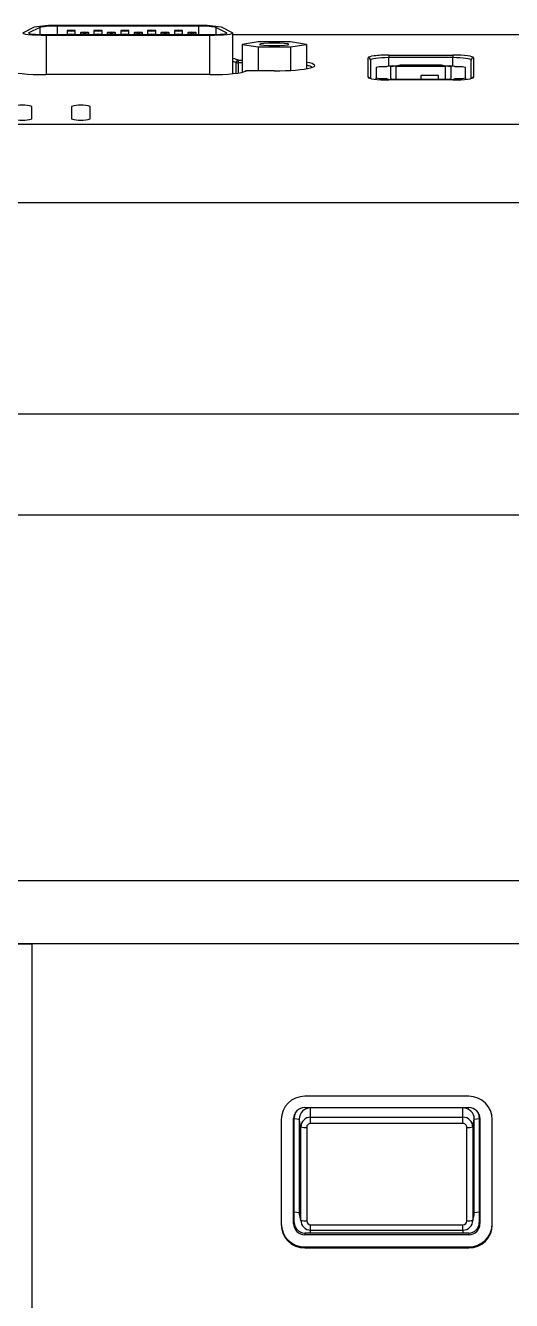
# Model space of a CAD drawing. Header units: millimetres. Extents: x 102 to 710, y 145 to 429.
# Drawn here: x 174.4 to 195.2, y 366.2 to 420.6 of the extents above; entities that cross this region are included whole.
import ezdxf

# ---------------------------------------------------------------- set-up
doc = ezdxf.new("R2010")
doc.units = ezdxf.units.MM

msp = doc.modelspace()

# ---------------------------------------------------------------- linework, layer by layer
at = {"color": 7, "linetype": 'Continuous', "lineweight": 25}
for p, q in [((181.8023, 420.621), (175.7768, 420.621)), ((174.792, 420.549), (174.3247, 420.318)), ((175.0382, 420.5452), (174.5709, 420.3142)), ((175.3095, 420.2375), (182.2695, 420.2375)), ((175.3095, 420.2157), (182.2695, 420.2157)), ((181.8023, 420.5992), (175.7768, 420.5992)), ((176.1995, 420.405), (176.1995, 420.2375)), ((176.5495, 420.2375), (176.5495, 420.405)), ((176.772, 420.3187), (176.772, 420.2375)), ((177.122, 420.2375), (177.122, 420.3187)), ((177.3445, 420.405), (177.3445, 420.2375)), ((177.6945, 420.2375), (177.6945, 420.405)), ((177.917, 420.3187), (177.917, 420.2375)), ((178.267, 420.2375), (178.267, 420.3187)), ((178.4895, 420.405), (178.4895, 420.2375)), ((178.8395, 420.2375), (178.8395, 420.405)), ((179.062, 420.3187), (179.062, 420.2375)), ((179.412, 420.2375), (179.412, 420.3187)), ((179.6345, 420.405), (179.6345, 420.2375)), ((179.9845, 420.2375), (179.9845, 420.405)), ((180.207, 420.3187), (180.207, 420.2375)), ((180.557, 420.2375), (180.557, 420.3187)), ((180.7795, 420.405), (180.7795, 420.2375)), ((181.1295, 420.2375), (181.1295, 420.405)), ((181.352, 420.3187), (181.352, 420.2375)), ((181.702, 420.2375), (181.702, 420.3187)), ((183.0081, 420.3142), (182.5409, 420.5452)), ((183.2543, 420.318), (182.7871, 420.549)), ((183.2695, 418.5712), (183.2695, 420.3029)), ((233.8756, 420.2318), (183.2695, 420.2318)), ((184.352, 419.9244), (183.6645, 419.8206)), ((183.6645, 419.8206), (184.352, 419.7168)), ((183.6645, 419.8206), (183.6645, 418.6296)), ((185.727, 419.9244), (184.352, 419.9244)), ((184.352, 419.7168), (184.352, 418.6916)), ((184.352, 419.7168), (185.727, 419.7168)), ((186.4145, 419.8206), (185.727, 419.9244)), ((185.727, 419.7168), (186.4145, 419.8206)), ((185.727, 419.7168), (185.727, 418.7094)), ((186.4145, 419.8206), (186.4145, 418.78)), ((183.5131, 419.0336), (183.5131, 419.1415)), ((189.042, 418.4197), (189.042, 419.2459)), ((189.142, 419.1468), (189.142, 418.3662)), ((189.93, 419.3619), (192.6541, 419.3619)), ((189.93, 419.3619), (189.93, 419.2541)), ((192.6541, 419.2541), (189.93, 419.2541)), ((192.6541, 419.3619), (192.6541, 419.2541)), ((193.442, 418.3662), (193.442, 419.1468)), ((193.542, 419.2459), (193.542, 418.4197)), ((182.2895, 418.5283), (175.2895, 418.5283)), ((175.2895, 418.5274), (175.2895, 418.5283)), ((182.2895, 418.5274), (175.2895, 418.5274)), ((185.0395, 418.6916), (183.8508, 418.6916)), ((185.0395, 418.6907), (183.8508, 418.6907)), ((185.0395, 418.6916), (185.0395, 418.6907)), ((189.392, 418.8339), (189.392, 418.3851)), ((189.842, 418.8557), (189.642, 418.8557)), ((189.842, 418.8688), (189.842, 418.8557)), ((189.992, 418.8601), (189.992, 418.3589)), ((190.292, 418.8949), (190.142, 418.8949)), ((192.342, 418.8818), (190.242, 418.8818)), ((190.292, 418.9102), (190.292, 418.8949)), ((192.042, 418.932), (190.542, 418.932)), ((192.042, 418.4896), (191.292, 418.4896)), ((191.292, 418.4896), (191.292, 418.3371)), ((192.042, 418.3371), (192.042, 418.4896)), ((192.292, 418.8949), (192.292, 418.9102)), ((192.442, 418.8949), (192.292, 418.8949)), ((192.592, 418.3589), (192.592, 418.8601)), ((192.742, 418.8557), (192.742, 418.8688)), ((192.942, 418.8557), (192.742, 418.8557)), ((193.192, 418.3851), (193.192, 418.8339)), ((189.392, 418.3274), (189.392, 418.3851)), ((189.642, 418.3633), (189.842, 418.3633)), ((189.842, 418.3633), (189.842, 418.3502)), ((189.842, 418.3042), (189.842, 418.3502)), ((192.6541, 418.3045), (189.93, 418.3045)), ((189.93, 418.3045), (189.93, 418.3037)), ((192.6541, 418.3037), (189.93, 418.3037)), ((190.142, 418.324), (190.292, 418.324)), ((190.242, 418.3371), (192.342, 418.3371)), ((190.292, 418.324), (190.292, 418.3088)), ((190.292, 418.3045), (190.292, 418.3088)), ((192.292, 418.324), (192.442, 418.324)), ((192.292, 418.3088), (192.292, 418.324)), ((192.292, 418.3088), (192.292, 418.3045)), ((192.6541, 418.3045), (192.6541, 418.3037)), ((192.742, 418.3633), (192.942, 418.3633)), ((192.742, 418.3502), (192.742, 418.3633)), ((192.742, 418.3502), (192.742, 418.3042)), ((193.192, 418.3851), (193.192, 418.3274)), ((174.692, 416.6432), (174.692, 417.1653)), ((176.392, 417.1653), (176.392, 416.6432)), ((177.192, 416.6432), (177.192, 417.1653)), ((113.5967, 416.4125), (290.4874, 416.4125)), ((290.376, 413.0572), (113.708, 413.0572)), ((113.8028, 404.0477), (290.2812, 404.0477)), ((290.3153, 399.7329), (113.7688, 399.7329)), ((118.717, 384.1378), (263.942, 384.1378)), ((119.967, 381.451), (262.692, 381.451)), ((174.7094, 381.4261), (174.1095, 381.4261)), ((174.7094, 316.451), (174.7094, 381.4261)), ((193.3396, 374.9284), (186.3396, 374.9284)), ((186.3396, 374.4478), (193.3396, 374.4478)), ((193.0896, 374.4344), (186.5896, 374.4344)), ((186.5896, 374.0328), (186.5896, 374.4344)), ((193.0896, 374.0328), (193.0896, 374.4344)), ((185.3396, 373.9322), (185.3396, 369.4493)), ((185.8921, 374.0194), (185.8658, 373.9758)), ((185.8658, 369.4929), (185.8658, 373.9758)), ((185.8921, 369.5365), (185.8921, 374.0194)), ((186.1726, 373.6174), (186.1056, 373.9522)), ((186.1056, 373.9522), (186.1056, 369.9674)), ((186.5896, 373.7624), (186.5896, 374.0328)), ((186.5896, 374.0328), (193.0896, 374.0328)), ((193.0896, 373.7624), (193.0896, 374.0328)), ((193.5066, 373.6174), (193.5737, 373.9522)), ((193.5737, 369.9674), (193.5737, 373.9522)), ((193.7872, 374.0194), (193.8134, 373.9758)), ((193.7872, 374.0194), (193.7872, 369.5365)), ((193.8134, 373.9758), (193.8134, 369.4929)), ((194.3396, 369.4493), (194.3396, 373.9322)), ((186.1726, 369.6326), (186.1726, 373.6174)), ((186.4226, 373.596), (186.4226, 369.6112)), ((193.0896, 373.7624), (186.5896, 373.7624)), ((193.2567, 369.6112), (193.2567, 373.596)), ((193.5066, 373.6174), (193.5066, 369.6326)), ((185.8921, 369.5365), (185.8658, 369.4929)), ((186.1726, 369.6326), (186.1056, 369.9674)), ((186.1153, 369.8712), (186.181, 369.5497)), ((193.4983, 369.5497), (193.564, 369.8712)), ((193.5066, 369.6326), (193.5737, 369.9674)), ((193.7872, 369.5365), (193.8134, 369.4929)), ((186.3396, 369.0906), (186.3396, 369.0209)), ((193.3396, 369.0906), (186.3396, 369.0906)), ((193.3396, 369.0209), (186.3396, 369.0209)), ((186.5896, 369.4448), (193.0896, 369.4448)), ((186.5896, 369.2166), (193.0896, 369.2166)), ((193.3396, 369.0906), (193.3396, 369.0209)), ((186.3396, 368.4967), (186.3396, 368.4531)), ((186.3396, 368.4967), (193.3396, 368.4967)), ((186.3396, 368.4531), (193.3396, 368.4531)), ((193.3396, 368.4967), (193.3396, 368.4531))]:
    msp.add_line(p, q, dxfattribs=at)
at = {"color": 8, "linetype": 'Continuous', "lineweight": 25}
for p, q in [((174.5709, 420.3142), (174.5709, 420.2915)), ((175.0382, 420.5452), (175.0382, 420.2419)), ((175.3095, 420.2157), (175.3095, 418.5283)), ((175.7768, 420.5992), (175.7768, 420.2375)), ((181.8023, 420.5992), (181.8023, 420.2375)), ((182.2695, 420.2157), (182.2695, 418.5283)), ((182.5409, 420.5452), (182.5409, 420.2419)), ((183.0081, 420.3142), (183.0081, 420.2915)), ((233.8756, 420.2296), (183.2695, 420.2296)), ((183.4155, 418.5879), (183.4155, 419.0404)), ((183.5131, 419.1415), (183.6645, 419.1415)), ((183.6645, 419.0336), (183.5131, 419.0336)), ((183.5131, 418.6018), (183.5131, 419.0336)), ((189.93, 418.8873), (189.93, 419.2541)), ((192.6541, 418.8873), (192.6541, 419.2541)), ((182.2895, 418.5274), (182.2895, 418.5283)), ((183.8508, 418.6916), (183.8508, 418.6907)), ((190.242, 418.3371), (190.242, 418.8818)), ((192.342, 418.3371), (192.342, 418.8818)), ((189.642, 418.3633), (189.642, 418.3099)), ((190.142, 418.324), (190.142, 418.3045)), ((192.442, 418.3045), (192.442, 418.324)), ((192.942, 418.3099), (192.942, 418.3633)), ((186.5896, 374.4478), (186.5896, 374.4344)), ((193.0896, 374.4344), (193.0896, 374.4478)), ((185.8921, 373.9744), (186.1056, 373.9522)), ((193.5737, 373.9522), (193.7872, 373.9744)), ((185.8921, 369.9896), (186.1056, 369.9674)), ((193.5737, 369.9674), (193.7872, 369.9896)), ((186.5896, 369.2166), (186.5896, 369.4448)), ((186.5896, 369.0906), (186.5896, 369.2166)), ((193.0896, 369.2166), (193.0896, 369.4448)), ((193.0896, 369.2166), (193.0896, 369.0906))]:
    msp.add_line(p, q, dxfattribs=at)
at = {"color": 7, "linetype": 'Continuous', "lineweight": 25, "flags": 128}
for points in [[(174.3247, 420.318), (174.3105, 420.2991), (174.3436, 420.2803), (174.4225, 420.2626), (174.5435, 420.2468), (174.7008, 420.2337), (174.8869, 420.2239), (175.0931, 420.2178), (175.3095, 420.2157)], [(174.5709, 420.3142), (174.5602, 420.3), (174.5851, 420.2859), (174.6443, 420.2727), (174.735, 420.2608), (174.853, 420.251), (174.9926, 420.2436), (175.1472, 420.239), (175.3095, 420.2375)], [(176.5495, 420.405), (176.5362, 420.4108), (176.4983, 420.4158), (176.4415, 420.4191), (176.3745, 420.4203), (176.3076, 420.4191), (176.2508, 420.4158), (176.2129, 420.4108), (176.1995, 420.405), (176.2129, 420.3992), (176.2508, 420.3942), (176.3076, 420.3909), (176.3745, 420.3898), (176.4415, 420.3909), (176.4983, 420.3942), (176.5362, 420.3992), (176.5495, 420.405)], [(176.772, 420.3187), (176.7854, 420.3129), (176.8233, 420.3079), (176.8801, 420.3046), (176.947, 420.3035), (177.014, 420.3046), (177.0708, 420.3079), (177.1087, 420.3129), (177.122, 420.3187), (177.1087, 420.3246), (177.0708, 420.3295), (177.014, 420.3328), (176.947, 420.334), (176.8801, 420.3328), (176.8233, 420.3295), (176.7854, 420.3246), (176.772, 420.3187)], [(177.6945, 420.405), (177.6812, 420.4108), (177.6433, 420.4158), (177.5865, 420.4191), (177.5195, 420.4203), (177.4526, 420.4191), (177.3958, 420.4158), (177.3579, 420.4108), (177.3445, 420.405), (177.3579, 420.3992), (177.3958, 420.3942), (177.4526, 420.3909), (177.5195, 420.3898), (177.5865, 420.3909), (177.6433, 420.3942), (177.6812, 420.3992), (177.6945, 420.405)], [(177.917, 420.3187), (177.9304, 420.3129), (177.9683, 420.3079), (178.0251, 420.3046), (178.092, 420.3035), (178.159, 420.3046), (178.2158, 420.3079), (178.2537, 420.3129), (178.267, 420.3187), (178.2537, 420.3246), (178.2158, 420.3295), (178.159, 420.3328), (178.092, 420.334), (178.0251, 420.3328), (177.9683, 420.3295), (177.9304, 420.3246), (177.917, 420.3187)], [(178.8395, 420.405), (178.8262, 420.4108), (178.7883, 420.4158), (178.7315, 420.4191), (178.6645, 420.4203), (178.5976, 420.4191), (178.5408, 420.4158), (178.5029, 420.4108), (178.4895, 420.405), (178.5029, 420.3992), (178.5408, 420.3942), (178.5976, 420.3909), (178.6645, 420.3898), (178.7315, 420.3909), (178.7883, 420.3942), (178.8262, 420.3992), (178.8395, 420.405)], [(179.062, 420.3187), (179.0754, 420.3129), (179.1133, 420.3079), (179.1701, 420.3046), (179.237, 420.3035), (179.304, 420.3046), (179.3608, 420.3079), (179.3987, 420.3129), (179.412, 420.3187), (179.3987, 420.3246), (179.3608, 420.3295), (179.304, 420.3328), (179.237, 420.334), (179.1701, 420.3328), (179.1133, 420.3295), (179.0754, 420.3246), (179.062, 420.3187)], [(179.9845, 420.405), (179.9712, 420.4108), (179.9333, 420.4158), (179.8765, 420.4191), (179.8095, 420.4203), (179.7426, 420.4191), (179.6858, 420.4158), (179.6479, 420.4108), (179.6345, 420.405), (179.6479, 420.3992), (179.6858, 420.3942), (179.7426, 420.3909), (179.8095, 420.3898), (179.8765, 420.3909), (179.9333, 420.3942), (179.9712, 420.3992), (179.9845, 420.405)], [(180.207, 420.3187), (180.2204, 420.3129), (180.2583, 420.3079), (180.3151, 420.3046), (180.382, 420.3035), (180.449, 420.3046), (180.5058, 420.3079), (180.5437, 420.3129), (180.557, 420.3187), (180.5437, 420.3246), (180.5058, 420.3295), (180.449, 420.3328), (180.382, 420.334), (180.3151, 420.3328), (180.2583, 420.3295), (180.2204, 420.3246), (180.207, 420.3187)], [(181.1295, 420.405), (181.1162, 420.4108), (181.0783, 420.4158), (181.0215, 420.4191), (180.9545, 420.4203), (180.8876, 420.4191), (180.8308, 420.4158), (180.7929, 420.4108), (180.7795, 420.405), (180.7929, 420.3992), (180.8308, 420.3942), (180.8876, 420.3909), (180.9545, 420.3898), (181.0215, 420.3909), (181.0783, 420.3942), (181.1162, 420.3992), (181.1295, 420.405)], [(181.352, 420.3187), (181.3654, 420.3129), (181.4033, 420.3079), (181.4601, 420.3046), (181.527, 420.3035), (181.594, 420.3046), (181.6508, 420.3079), (181.6887, 420.3129), (181.702, 420.3187), (181.6887, 420.3246), (181.6508, 420.3295), (181.594, 420.3328), (181.527, 420.334), (181.4601, 420.3328), (181.4033, 420.3295), (181.3654, 420.3246), (181.352, 420.3187)], [(182.2695, 420.2157), (182.486, 420.2178), (182.6922, 420.2239), (182.8783, 420.2337), (183.0356, 420.2468), (183.1565, 420.2626), (183.2355, 420.2803), (183.2686, 420.2991), (183.2543, 420.318)], [(182.2695, 420.2375), (182.4319, 420.239), (182.5865, 420.2436), (182.7261, 420.251), (182.8441, 420.2608), (182.9348, 420.2727), (182.994, 420.2859), (183.0188, 420.3), (183.0081, 420.3142)], [(184.4145, 419.8206), (184.4621, 419.7998), (184.5976, 419.7821), (184.8004, 419.7703), (185.0395, 419.7662), (185.2787, 419.7703), (185.4815, 419.7821), (185.617, 419.7998), (185.6645, 419.8206), (185.617, 419.8415), (185.4815, 419.8591), (185.2787, 419.871), (185.0395, 419.8751), (184.8004, 419.871), (184.5976, 419.8591), (184.4621, 419.8415), (184.4145, 419.8206)], [(190.292, 418.3088), (190.2968, 418.3045), (190.2969, 418.3045)], [(192.2872, 418.3045), (192.2872, 418.3045), (192.292, 418.3088)], [(186.1056, 369.9674), (186.1149, 369.8734), (186.1153, 369.8712)], [(193.564, 369.8712), (193.5644, 369.8734), (193.5737, 369.9674)]]:
    msp.add_lwpolyline(points, dxfattribs=at)
at = {"color": 7, "linetype": 'Continuous', "lineweight": 25}
for centre, radius, start, end in [((175.5856, 416.4662), 4.1592, 87.36513, 100.99986), ((181.9935, 416.4662), 4.1592, 79.00014, 92.63487), ((175.6334, 417.4828), 3.1197, 87.36598, 100.99959), ((176.3745, 419.1002), 1.1492, 81.73947, 98.26053), ((177.5195, 419.1002), 1.1492, 81.73957, 98.26043), ((178.6645, 419.1002), 1.1492, 81.73959, 98.26041), ((179.8095, 419.1002), 1.1492, 81.73959, 98.26041), ((180.9545, 419.1002), 1.1492, 81.73959, 98.26041), ((181.9456, 417.4828), 3.1196, 79.00037, 92.63406), ((183.5174, 419.0397), 0.1018, 92.38887, 179.61501), ((183.4954, 419.4828), 0.4495, 259.76165, 272.25414), ((189.0425, 419.1464), 0.0996, 0.24472, 90.24724), ((193.5416, 419.1464), 0.0996, 89.75276, 179.75528), ((183.8508, 418.5916), 0.1, 90, 120.2334), ((183.8479, 418.5964), 0.0944, 88.23917, 120.17517), ((189.58, 418.1221), 0.7362, 85.16862, 104.79536), ((190.0676, 418.015), 0.8831, 85.16466, 104.79932), ((190.18, 418.148), 0.7365, 85.17074, 104.78985), ((190.48, 418.1987), 0.7358, 85.16245, 104.79814), ((192.1041, 418.1987), 0.7358, 75.20191, 94.8375), ((192.404, 418.148), 0.7365, 75.21024, 94.82921), ((192.5165, 418.015), 0.8831, 75.20072, 94.83533), ((193.004, 418.1221), 0.7362, 75.20473, 94.83132), ((189.58, 419.0965), 0.7359, 255.20195, 274.83746), ((190.0676, 419.2042), 0.8833, 255.20527, 274.83358), ((190.18, 419.0707), 0.7362, 255.20464, 274.83138), ((192.404, 419.0707), 0.7362, 265.16868, 284.79527), ((192.5165, 419.2043), 0.8833, 265.16643, 284.79469), ((193.0041, 419.0965), 0.7359, 265.1626, 284.79796), ((174.292, 415.9531), 1.2764, 71.73707, 108.26293), ((176.792, 415.9531), 1.2764, 71.73707, 108.26293), ((174.292, 417.8553), 1.2764, 251.73707, 288.26293), ((176.792, 417.8553), 1.2764, 251.73707, 288.26293), ((186.3377, 373.9303), 0.9981, 89.89113, 179.89043), ((193.3415, 373.9303), 0.9981, 0.10955, 90.1089), ((186.3387, 373.9749), 0.4729, 89.89038, 179.89094), ((186.5887, 373.9513), 0.4832, 89.89152, 179.8898), ((193.0905, 373.9513), 0.4832, 0.10983, 90.10863), ((193.3405, 373.9749), 0.4729, 0.10929, 90.10951), ((186.3369, 374.0193), 0.4448, 145.30172, 179.98619), ((186.5888, 373.6166), 0.4162, 89.89045, 179.89058), ((193.0904, 373.6166), 0.4162, 0.10934, 90.1095), ((193.3423, 374.0192), 0.4449, 0.01844, 34.69355), ((186.362, 374.3585), 0.7649, 255.66628, 274.54286), ((186.5893, 373.5957), 0.1667, 89.88989, 179.89088), ((193.09, 373.5957), 0.1667, 0.10957, 90.10966), ((193.3173, 374.3585), 0.7649, 265.45717, 284.33373), ((186.3377, 369.4948), 0.9981, 180.10957, 270.10887), ((186.3387, 369.4938), 0.4729, 180.10951, 270.10872), ((186.3388, 369.5374), 0.4467, 180.10912, 270.10899), ((186.362, 370.3738), 0.7649, 255.66628, 274.54286), ((186.5888, 369.6334), 0.4162, 180.1092, 270.10926), ((186.5893, 369.6115), 0.1667, 180.10965, 270.10829), ((193.0904, 369.6334), 0.4162, 269.89079, 359.89088), ((193.0899, 369.6115), 0.1667, 269.89216, 359.88989), ((193.3173, 370.3738), 0.7649, 265.45717, 284.33373), ((193.3405, 369.5374), 0.4467, 269.89118, 359.89059), ((193.3415, 369.4948), 0.9981, 269.8911, 359.89045), ((193.3405, 369.4938), 0.4729, 269.89139, 359.89027), ((186.3377, 369.4512), 0.9981, 180.10957, 270.10887), ((193.3415, 369.4512), 0.9981, 269.8911, 359.89045)]:
    msp.add_arc(centre, radius, start, end, dxfattribs=at)
at = {"color": 8, "linetype": 'Continuous', "lineweight": 25}
for centre, start, end in [((189.0422, 418.3196), 29.99705, 90.115), ((193.5418, 418.3196), 89.885, 150.00295)]:
    msp.add_arc(centre, 0.1001, start, end, dxfattribs=at)
for centre, major_axis, ratio, end_param in [((181.9519, 419.0957), (1.6, 0), 0.1306505, 0.6031799), ((181.9519, 418.9966), (1.5, 0), 0.1335502, 0.498212)]:
    msp.add_ellipse(centre, major_axis=major_axis, ratio=ratio, start_param=0.2205333, end_param=end_param, dxfattribs=at)
at = {"color": 7, "linetype": 'Continuous', "lineweight": 25}
for centre, major_axis, ratio, start_param, end_param in [((185.0395, 418.9161), (1.725, 0), 0.1306505, 4.712389, 6.9315019), ((189.93, 419.2459), (0.888, 0), 0.1306505, 1.5707963, 3.1415927), ((189.93, 419.1468), (0.788, 0), 0.1361705, 1.5707963, 3.1415927), ((192.6541, 419.2459), (0.888, 0), 0.1306505, 0, 1.5707963), ((192.6541, 419.1468), (0.788, 0), 0.1361705, 0, 1.5707963), ((175.2895, 418.7365), (1.6, 0), 0.1306505, 3.3621259, 4.712389), ((182.2895, 418.7365), (1.6, 0), 0.1306505, 4.712389, 6.062652), ((185.0395, 418.817), (1.625, 0), 0.1333271, 0.0962495, 0.5620698), ((189.93, 418.4197), (0.888, 0), 0.1306505, 3.1415927, 4.712389), ((192.6541, 418.4197), (0.888, 0), 0.1306505, 4.712389, 6.2831853)]:
    msp.add_ellipse(centre, major_axis=major_axis, ratio=ratio, start_param=start_param, end_param=end_param, dxfattribs=at)

doc.saveas('drawing.dxf')
